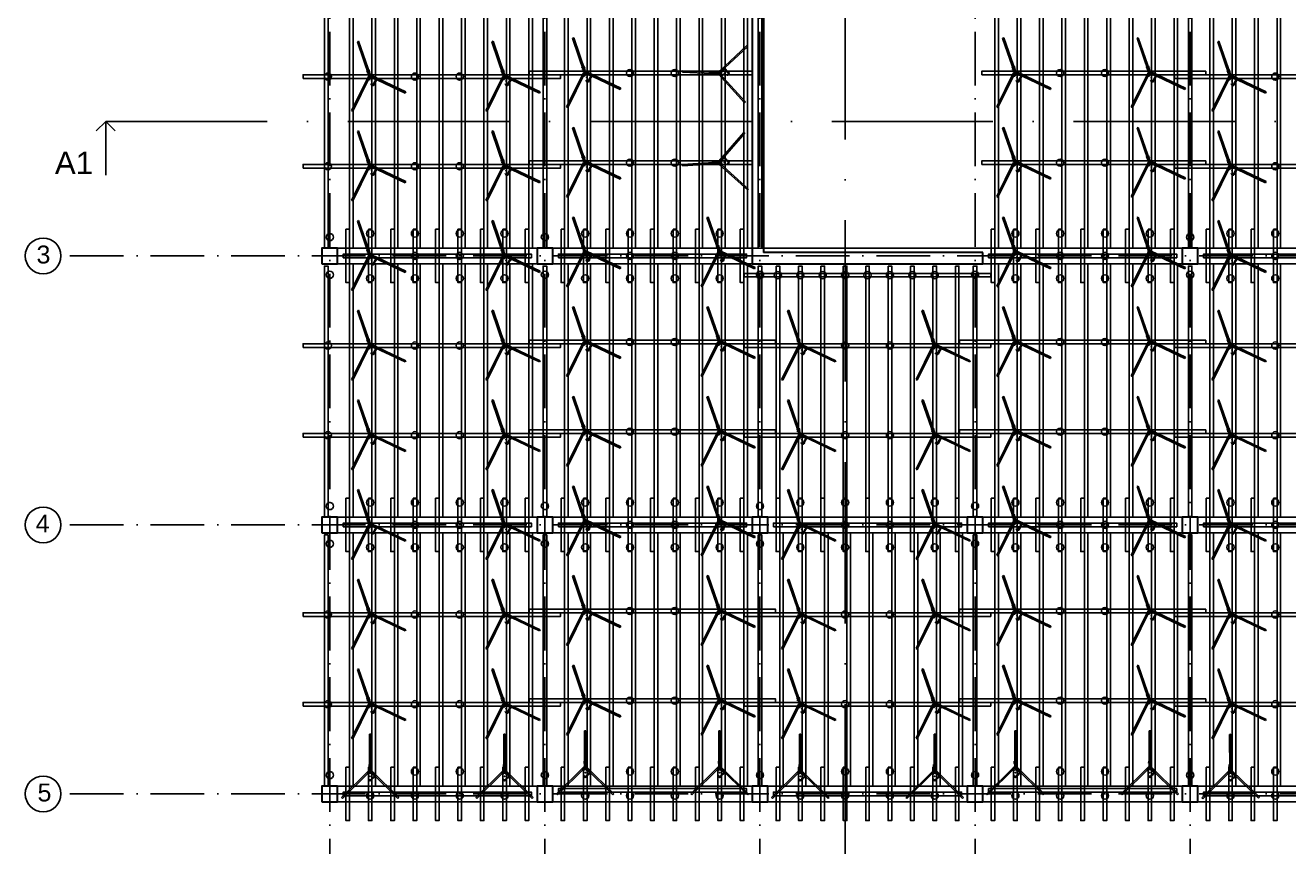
# Model space of a CAD drawing. Header units: millimetres. Extents: x 1924 to 471109, y -30014 to 109986.
# Drawn here: x 413148 to 441345, y 40730 to 59052 of the extents above; entities that cross this region are included whole.
import ezdxf
from ezdxf.enums import TextEntityAlignment as Align

# ---------------------------------------------------------------- set-up
doc = ezdxf.new("R2010")
doc.units = ezdxf.units.MM
doc.header["$LTSCALE"] = 100
doc.linetypes.add('104', pattern=[4, 2, -2])
doc.linetypes.add('ACAD_ISO10W100', pattern=[18, 12, -3, 0, -3])
doc.layers.add('D NOSNIKY', color=7, linetype='Continuous', true_color=0x994d4d)
doc.layers.add('nosne steny', color=140, linetype='Continuous', lineweight=30, plot=False)
for name, color, linetype, plot in [('osy objektu', 130, 'ACAD_ISO10W100', False), ('osy objektu text', 130, 'Continuous', False), ('pasy', 50, 'Continuous', False), ('PERI_HELPLINE', 140, 'Continuous', False), ('PERI_HIDDEN', 30, '104', False), ('STOJKY', 7, 'Continuous', False)]:
    doc.layers.add(name, color=color, linetype=linetype, plot=plot)
for name, color, linetype in [('PERI_Blocktext', 22, 'Continuous'), ('PERI_MULTIFLEX_Prop', 8, 'Continuous'), ('rez osy', 255, 'ACAD_ISO10W100')]:
    doc.layers.add(name, color=color, linetype=linetype)
doc.layers.add('sloupy', color=90, linetype='Continuous', lineweight=30)
doc.styles.add('osy', font='arial.ttf', dxfattribs={"height": 400})
doc.styles.add('PERI-Blocktxt', font='arial.ttf')
doc.styles.add('PERI-txt-arial', font='arial.ttf')
doc.styles.add('rez', font='arial.ttf', dxfattribs={"height": 500})

# ---------------------------------------------------------------- blocks, each defined once
blk = doc.blocks.new('028000p')
at = {"color": 0, "linetype": 'ByBlock'}
for p, q in [((-119, 37), (474, 640)), ((-98, 16), (496, 619)), ((496, 619), (474, 640)), ((-123, 15), (-934, 15)), ((-934, 15), (-934, -15)), ((-259, 15), (-278, 15)), ((-278, 15), (-278, 15)), ((-234, 24), (-259, 24)), ((-259, 24), (-259, 15)), ((-234, 17), (-259, 17)), ((-228, 25), (-234, 25)), ((-234, 24), (-234, 25)), ((-234, 15), (-234, 17)), ((-202, 32), (-228, 17)), ((-228, 15), (-228, 25)), ((-225, 15), (-200, 30)), ((-200, 30), (-202, 32)), ((-200, 30), (-200, 15)), ((-123, 35), (-108, 50)), ((-123, -35), (-123, 35)), ((-109, 35), (-105, 43)), ((-105, 27), (-109, 35)), ((-108, 50), (-51, 50)), ((-105, 43), (-96, 43)), ((-96, 27), (-105, 27)), ((-96, 43), (-91, 35)), ((-91, 35), (-96, 27)), ((-43, 35), (-78, 0)), ((-78, 0), (-43, -35)), ((-51, 50), (-43, 42)), ((-43, 42), (-43, 35)), ((58, 31), (70, 43)), ((61, 28), (58, 31)), ((73, 40), (70, 43)), ((-123, -15), (-934, -15)), ((-259, -15), (-278, -15)), ((-278, -15), (-278, -15)), ((-259, -24), (-259, -15)), ((-234, -17), (-259, -17)), ((-234, -24), (-259, -24)), ((-234, -17), (-234, -15)), ((-234, -25), (-234, -24)), ((-228, -25), (-234, -25)), ((-228, -25), (-228, -15)), ((-202, -32), (-228, -17)), ((-225, -15), (-200, -30)), ((-200, -30), (-202, -32)), ((-200, -15), (-200, -30)), ((-108, -50), (-123, -35)), ((-119, -37), (474, -640)), ((-109, -35), (-105, -27)), ((-105, -43), (-109, -35)), ((-51, -50), (-108, -50)), ((-105, -27), (-96, -27)), ((-96, -43), (-105, -43)), ((-98, -16), (496, -619)), ((-96, -27), (-91, -35)), ((-91, -35), (-96, -43)), ((-74, -50), (-39, -81)), ((-43, -42), (-51, -50)), ((-50, -49), (-27, -68)), ((-43, -35), (-43, -42)), ((28, -63), (62, -28)), ((40, -75), (74, -40)), ((474, -640), (496, -619))]:
    blk.add_line(p, q, dxfattribs=at)
for centre, radius, start, end in [((87, 54), 37, 225, 251.2036), ((87, 54), 20, 225, 251.2036), ((69, 0), 20, 290.359, 71.2036), ((69, 0), 37, 290.359, 71.2036), ((-52, -96), 20, 25.0547, 49), ((0, -72), 37, 205.0547, 342.7648), ((-52, -96), 37, 25.0547, 49), ((0, -72), 20, 205.0547, 342.7648), ((54, -89), 37, 136, 162.7648), ((54, -89), 20, 136, 162.7648), ((89, -53), 37, 110.359, 136), ((89, -53), 20, 110.359, 136)]:
    blk.add_arc(centre, radius, start, end, dxfattribs=at)
at = {"layer": 'PERI_HELPLINE'}
blk.add_point((0, 0), dxfattribs=at)
at = {"layer": 'PERI_HIDDEN'}
for p, q in [((-331, 8), (-130, 8)), ((-331, 8), (-331, -9)), ((-278, 15), (-278, -15)), ((-228, 8), (-278, 8)), ((-259, 15), (-259, -15)), ((-234, 24), (-234, 17)), ((-234, -15), (-234, 15)), ((-228, -15), (-228, 15)), ((-225, -15), (-225, 15)), ((-200, 15), (-200, -15)), ((-88, 15), (-123, 15)), ((-88, 15), (-88, -15)), ((-331, -9), (-130, -9)), ((-228, -8), (-278, -8)), ((-234, -17), (-234, -24)), ((-88, -15), (-123, -15)), ((-117, -13), (-74, -50)), ((-105, -1), (-50, -49))]:
    blk.add_line(p, q, dxfattribs=at)
at = {"layer": 'PERI_HIDDEN', "color": 0, "linetype": 'ByBlock'}
for p, q in [((-98, 16), (-119, 37)), ((-119, -37), (-98, -16))]:
    blk.add_line(p, q, dxfattribs=at)
at = {"layer": 'PERI_HIDDEN'}
for centre in [(-100, 35), (-100, -35)]:
    blk.add_circle(centre, 5, dxfattribs=at)
for radius in [37, 20]:
    blk.add_arc((-130, -28), radius, 49, 90, dxfattribs=at)
at = {"linetype": 'Continuous', "style": 'PERI-txt-arial'}
for tag, flags in [('Faktor', 9), ('ART', 3)]:
    blk.add_attdef(tag, (0, 0), '', height=1, dxfattribs=dict(at, flags=flags))
at = {"layer": 'PERI_Blocktext', "linetype": 'Continuous', "style": 'PERI-Blocktxt', "flags": 8}
blk.add_attdef('Blocktext', text='', height=80, dxfattribs=at).set_placement((-130, -120), align=Align.MIDDLE_RIGHT)

msp = doc.modelspace()

# ---------------------------------------------------------------- linework, layer by layer
at = {"layer": 'D NOSNIKY'}
for points in [[(419904.915, 54082.745), (419824.915, 54082.745), (419824.915, 59682.745), (419904.915, 59682.745)], [(420384.915, 59732.745), (420464.915, 59732.745), (420464.915, 54082.745), (420384.915, 54082.745)], [(420884.915, 59732.745), (420964.915, 59732.745), (420964.915, 54082.745), (420884.915, 54082.745)], [(421384.915, 59732.745), (421464.915, 59732.745), (421464.915, 54082.745), (421384.915, 54082.745)], [(421884.915, 59732.745), (421964.915, 59732.745), (421964.915, 54082.745), (421884.915, 54082.745)], [(422384.915, 59732.745), (422464.915, 59732.745), (422464.915, 54082.745), (422384.915, 54082.745)], [(422884.915, 59732.745), (422964.915, 59732.745), (422964.915, 54082.745), (422884.915, 54082.745)], [(423384.915, 59732.745), (423464.915, 59732.745), (423464.915, 54082.745), (423384.915, 54082.745)], [(423884.915, 59732.745), (423964.915, 59732.745), (423964.915, 54082.745), (423884.915, 54082.745)], [(424384.915, 59732.745), (424464.915, 59732.745), (424464.915, 54082.745), (424384.915, 54082.745)], [(424704.915, 54082.745), (424784.915, 54082.745), (424784.915, 59682.745), (424704.915, 59682.745)], [(425184.915, 59732.745), (425264.915, 59732.745), (425264.915, 54082.745), (425184.915, 54082.745)], [(425684.915, 59732.745), (425764.915, 59732.745), (425764.915, 54082.745), (425684.915, 54082.745)], [(426184.915, 59732.745), (426264.915, 59732.745), (426264.915, 54082.745), (426184.915, 54082.745)], [(426684.915, 59732.745), (426764.915, 59732.745), (426764.915, 54082.745), (426684.915, 54082.745)], [(427184.915, 59732.745), (427264.915, 59732.745), (427264.915, 54082.745), (427184.915, 54082.745)], [(427684.915, 59732.745), (427764.915, 59732.745), (427764.915, 54082.745), (427684.915, 54082.745)], [(428184.915, 59732.745), (428264.915, 59732.745), (428264.915, 54082.745), (428184.915, 54082.745)], [(428684.915, 59732.745), (428764.915, 59732.745), (428764.915, 54082.745), (428684.915, 54082.745)], [(429184.915, 59732.745), (429264.915, 59732.745), (429264.915, 54082.745), (429184.915, 54082.745)], [(429504.915, 54082.745), (429584.915, 54082.745), (429584.915, 59682.745), (429504.915, 59682.745)], [(434784.915, 59732.745), (434864.915, 59732.745), (434864.915, 54082.745), (434784.915, 54082.745)], [(435284.915, 59732.745), (435364.915, 59732.745), (435364.915, 54082.745), (435284.915, 54082.745)], [(435784.915, 59732.745), (435864.915, 59732.745), (435864.915, 54082.745), (435784.915, 54082.745)], [(436284.915, 59732.745), (436364.915, 59732.745), (436364.915, 54082.745), (436284.915, 54082.745)], [(436784.915, 59732.745), (436864.915, 59732.745), (436864.915, 54082.745), (436784.915, 54082.745)], [(437284.915, 59732.745), (437364.915, 59732.745), (437364.915, 54082.745), (437284.915, 54082.745)], [(437784.915, 59732.745), (437864.915, 59732.745), (437864.915, 54082.745), (437784.915, 54082.745)], [(438284.915, 59732.745), (438364.915, 59732.745), (438364.915, 54082.745), (438284.915, 54082.745)], [(438784.915, 59732.745), (438864.915, 59732.745), (438864.915, 54082.745), (438784.915, 54082.745)], [(439104.915, 54082.745), (439184.915, 54082.745), (439184.915, 59682.745), (439104.915, 59682.745)], [(439584.915, 59732.745), (439664.915, 59732.745), (439664.915, 54082.745), (439584.915, 54082.745)], [(440084.915, 59732.745), (440164.915, 59732.745), (440164.915, 54082.745), (440084.915, 54082.745)], [(440584.915, 59732.745), (440664.915, 59732.745), (440664.915, 54082.745), (440584.915, 54082.745)], [(441084.915, 59732.745), (441164.915, 59732.745), (441164.915, 54082.745), (441084.915, 54082.745)], [(419349.915, 57867.745), (425094.915, 57867.745), (425094.915, 57947.745), (419349.915, 57947.745)], [(424394.915, 57947.745), (429369.915, 57947.745), (429369.915, 58027.745), (424394.915, 58027.745)], [(434494.915, 57947.745), (439494.915, 57947.745), (439494.915, 58027.745), (434494.915, 58027.745)], [(438794.915, 57867.745), (444294.915, 57867.745), (444294.915, 57947.745), (438794.915, 57947.745)], [(419349.915, 55867.745), (425094.915, 55867.745), (425094.915, 55947.745), (419349.915, 55947.745)], [(424394.915, 55947.745), (429369.915, 55947.745), (429369.915, 56027.745), (424394.915, 56027.745)], [(434494.915, 55947.745), (439494.915, 55947.745), (439494.915, 56027.745), (434494.915, 56027.745)], [(438794.915, 55867.745), (444294.915, 55867.745), (444294.915, 55947.745), (438794.915, 55947.745)], [(420304.915, 54502.745), (420384.915, 54502.745), (420384.915, 53312.745), (420304.915, 53312.745)], [(420804.915, 54502.745), (420884.915, 54502.745), (420884.915, 53312.745), (420804.915, 53312.745)], [(421304.915, 54502.745), (421384.915, 54502.745), (421384.915, 53312.745), (421304.915, 53312.745)], [(421804.915, 54502.745), (421884.915, 54502.745), (421884.915, 53312.745), (421804.915, 53312.745)], [(422304.915, 54502.745), (422384.915, 54502.745), (422384.915, 53312.745), (422304.915, 53312.745)], [(422804.915, 54502.745), (422884.915, 54502.745), (422884.915, 53312.745), (422804.915, 53312.745)], [(423304.915, 54502.745), (423384.915, 54502.745), (423384.915, 53312.745), (423304.915, 53312.745)], [(423804.915, 54502.745), (423884.915, 54502.745), (423884.915, 53312.745), (423804.915, 53312.745)], [(424304.915, 54502.745), (424384.915, 54502.745), (424384.915, 53312.745), (424304.915, 53312.745)], [(425104.915, 54502.745), (425184.915, 54502.745), (425184.915, 53312.745), (425104.915, 53312.745)], [(425604.915, 54502.745), (425684.915, 54502.745), (425684.915, 53312.745), (425604.915, 53312.745)], [(426104.915, 54502.745), (426184.915, 54502.745), (426184.915, 53312.745), (426104.915, 53312.745)], [(426604.915, 54502.745), (426684.915, 54502.745), (426684.915, 53312.745), (426604.915, 53312.745)], [(427104.915, 54502.745), (427184.915, 54502.745), (427184.915, 53312.745), (427104.915, 53312.745)], [(427604.915, 54502.745), (427684.915, 54502.745), (427684.915, 53312.745), (427604.915, 53312.745)], [(428104.915, 54502.745), (428184.915, 54502.745), (428184.915, 53312.745), (428104.915, 53312.745)], [(428604.915, 54502.745), (428684.915, 54502.745), (428684.915, 53312.745), (428604.915, 53312.745)], [(429104.915, 54502.745), (429184.915, 54502.745), (429184.915, 53312.745), (429104.915, 53312.745)], [(434704.915, 54502.745), (434784.915, 54502.745), (434784.915, 53312.745), (434704.915, 53312.745)], [(435204.915, 54502.745), (435284.915, 54502.745), (435284.915, 53312.745), (435204.915, 53312.745)], [(435704.915, 54502.745), (435784.915, 54502.745), (435784.915, 53312.745), (435704.915, 53312.745)], [(436204.915, 54502.745), (436284.915, 54502.745), (436284.915, 53312.745), (436204.915, 53312.745)], [(436704.915, 54502.745), (436784.915, 54502.745), (436784.915, 53312.745), (436704.915, 53312.745)], [(437204.915, 54502.745), (437284.915, 54502.745), (437284.915, 53312.745), (437204.915, 53312.745)], [(437704.915, 54502.745), (437784.915, 54502.745), (437784.915, 53312.745), (437704.915, 53312.745)], [(438204.915, 54502.745), (438284.915, 54502.745), (438284.915, 53312.745), (438204.915, 53312.745)], [(438704.915, 54502.745), (438784.915, 54502.745), (438784.915, 53312.745), (438704.915, 53312.745)], [(439504.915, 54502.745), (439584.915, 54502.745), (439584.915, 53312.745), (439504.915, 53312.745)], [(440004.915, 54502.745), (440084.915, 54502.745), (440084.915, 53312.745), (440004.915, 53312.745)], [(440504.915, 54502.745), (440584.915, 54502.745), (440584.915, 53312.745), (440504.915, 53312.745)], [(441004.915, 54502.745), (441084.915, 54502.745), (441084.915, 53312.745), (441004.915, 53312.745)], [(420244.915, 53867.745), (424444.915, 53867.745), (424444.915, 53947.745), (420244.915, 53947.745)], [(425044.915, 53867.745), (429244.915, 53867.745), (429244.915, 53947.745), (425044.915, 53947.745)], [(434644.915, 53867.745), (438844.915, 53867.745), (438844.915, 53947.745), (434644.915, 53947.745)], [(439444.915, 53867.745), (443644.915, 53867.745), (443644.915, 53947.745), (439444.915, 53947.745)], [(419904.915, 48082.745), (419824.915, 48082.745), (419824.915, 53682.745), (419904.915, 53682.745)], [(420384.915, 53732.745), (420464.915, 53732.745), (420464.915, 48082.745), (420384.915, 48082.745)], [(420884.915, 53732.745), (420964.915, 53732.745), (420964.915, 48082.745), (420884.915, 48082.745)], [(421384.915, 53732.745), (421464.915, 53732.745), (421464.915, 48082.745), (421384.915, 48082.745)], [(421884.915, 53732.745), (421964.915, 53732.745), (421964.915, 48082.745), (421884.915, 48082.745)], [(422384.915, 53732.745), (422464.915, 53732.745), (422464.915, 48082.745), (422384.915, 48082.745)], [(422884.915, 53732.745), (422964.915, 53732.745), (422964.915, 48082.745), (422884.915, 48082.745)], [(423384.915, 53732.745), (423464.915, 53732.745), (423464.915, 48082.745), (423384.915, 48082.745)], [(423884.915, 53732.745), (423964.915, 53732.745), (423964.915, 48082.745), (423884.915, 48082.745)], [(424384.915, 53732.745), (424464.915, 53732.745), (424464.915, 48082.745), (424384.915, 48082.745)], [(424704.915, 48082.745), (424784.915, 48082.745), (424784.915, 53682.745), (424704.915, 53682.745)], [(425184.915, 53732.745), (425264.915, 53732.745), (425264.915, 48082.745), (425184.915, 48082.745)], [(425684.915, 53732.745), (425764.915, 53732.745), (425764.915, 48082.745), (425684.915, 48082.745)], [(426184.915, 53732.745), (426264.915, 53732.745), (426264.915, 48082.745), (426184.915, 48082.745)], [(426684.915, 53732.745), (426764.915, 53732.745), (426764.915, 48082.745), (426684.915, 48082.745)], [(427184.915, 53732.745), (427264.915, 53732.745), (427264.915, 48082.745), (427184.915, 48082.745)], [(427684.915, 53732.745), (427764.915, 53732.745), (427764.915, 48082.745), (427684.915, 48082.745)], [(428184.915, 53732.745), (428264.915, 53732.745), (428264.915, 48082.745), (428184.915, 48082.745)], [(428684.915, 53732.745), (428764.915, 53732.745), (428764.915, 48082.745), (428684.915, 48082.745)], [(429184.915, 53732.745), (429264.915, 53732.745), (429264.915, 48082.745), (429184.915, 48082.745)], [(429504.915, 48082.745), (429584.915, 48082.745), (429584.915, 53682.745), (429504.915, 53682.745)], [(429504.915, 48082.745), (429584.915, 48082.745), (429584.915, 53682.745), (429504.915, 53682.745)], [(429904.915, 53682.745), (429984.915, 53682.745), (429984.915, 48082.745), (429904.915, 48082.745)], [(430404.915, 53682.745), (430484.915, 53682.745), (430484.915, 48082.745), (430404.915, 48082.745)], [(430904.915, 53682.745), (430984.915, 53682.745), (430984.915, 48082.745), (430904.915, 48082.745)], [(431404.915, 53682.745), (431484.915, 53682.745), (431484.915, 48082.745), (431404.915, 48082.745)], [(431904.915, 53682.745), (431984.915, 53682.745), (431984.915, 48082.745), (431904.915, 48082.745)], [(432404.915, 53682.745), (432484.915, 53682.745), (432484.915, 48082.745), (432404.915, 48082.745)], [(432904.915, 53682.745), (432984.915, 53682.745), (432984.915, 48082.745), (432904.915, 48082.745)], [(433404.915, 53682.745), (433484.915, 53682.745), (433484.915, 48082.745), (433404.915, 48082.745)], [(433904.915, 53682.745), (433984.915, 53682.745), (433984.915, 48082.745), (433904.915, 48082.745)], [(434304.915, 48082.745), (434384.915, 48082.745), (434384.915, 53682.745), (434304.915, 53682.745)], [(434784.915, 53732.745), (434864.915, 53732.745), (434864.915, 48082.745), (434784.915, 48082.745)], [(435284.915, 53732.745), (435364.915, 53732.745), (435364.915, 48082.745), (435284.915, 48082.745)], [(435784.915, 53732.745), (435864.915, 53732.745), (435864.915, 48082.745), (435784.915, 48082.745)], [(436284.915, 53732.745), (436364.915, 53732.745), (436364.915, 48082.745), (436284.915, 48082.745)], [(436784.915, 53732.745), (436864.915, 53732.745), (436864.915, 48082.745), (436784.915, 48082.745)], [(437284.915, 53732.745), (437364.915, 53732.745), (437364.915, 48082.745), (437284.915, 48082.745)], [(437784.915, 53732.745), (437864.915, 53732.745), (437864.915, 48082.745), (437784.915, 48082.745)], [(438284.915, 53732.745), (438364.915, 53732.745), (438364.915, 48082.745), (438284.915, 48082.745)], [(438784.915, 53732.745), (438864.915, 53732.745), (438864.915, 48082.745), (438784.915, 48082.745)], [(439104.915, 48082.745), (439184.915, 48082.745), (439184.915, 53682.745), (439104.915, 53682.745)], [(439584.915, 53732.745), (439664.915, 53732.745), (439664.915, 48082.745), (439584.915, 48082.745)], [(440084.915, 53732.745), (440164.915, 53732.745), (440164.915, 48082.745), (440084.915, 48082.745)], [(440584.915, 53732.745), (440664.915, 53732.745), (440664.915, 48082.745), (440584.915, 48082.745)], [(441084.915, 53732.745), (441164.915, 53732.745), (441164.915, 48082.745), (441084.915, 48082.745)], [(429194.915, 53437.745), (434694.915, 53437.745), (434694.915, 53517.745), (429194.915, 53517.745)], [(419349.915, 51867.745), (425094.915, 51867.745), (425094.915, 51947.745), (419349.915, 51947.745)], [(424394.915, 51947.745), (429894.915, 51947.745), (429894.915, 52027.745), (424394.915, 52027.745)], [(429194.915, 51867.745), (434694.915, 51867.745), (434694.915, 51947.745), (429194.915, 51947.745)], [(433994.915, 51947.745), (439494.915, 51947.745), (439494.915, 52027.745), (433994.915, 52027.745)], [(438794.915, 51867.745), (444294.915, 51867.745), (444294.915, 51947.745), (438794.915, 51947.745)], [(419349.915, 49867.745), (425094.915, 49867.745), (425094.915, 49947.745), (419349.915, 49947.745)], [(424394.915, 49947.745), (429894.915, 49947.745), (429894.915, 50027.745), (424394.915, 50027.745)], [(429194.915, 49867.745), (434694.915, 49867.745), (434694.915, 49947.745), (429194.915, 49947.745)], [(433994.915, 49947.745), (439494.915, 49947.745), (439494.915, 50027.745), (433994.915, 50027.745)], [(438794.915, 49867.745), (444294.915, 49867.745), (444294.915, 49947.745), (438794.915, 49947.745)], [(420304.915, 48502.745), (420384.915, 48502.745), (420384.915, 47312.745), (420304.915, 47312.745)], [(420804.915, 48502.745), (420884.915, 48502.745), (420884.915, 47312.745), (420804.915, 47312.745)], [(421304.915, 48502.745), (421384.915, 48502.745), (421384.915, 47312.745), (421304.915, 47312.745)], [(421804.915, 48502.745), (421884.915, 48502.745), (421884.915, 47312.745), (421804.915, 47312.745)], [(422304.915, 48502.745), (422384.915, 48502.745), (422384.915, 47312.745), (422304.915, 47312.745)], [(422804.915, 48502.745), (422884.915, 48502.745), (422884.915, 47312.745), (422804.915, 47312.745)], [(423304.915, 48502.745), (423384.915, 48502.745), (423384.915, 47312.745), (423304.915, 47312.745)], [(423804.915, 48502.745), (423884.915, 48502.745), (423884.915, 47312.745), (423804.915, 47312.745)], [(424304.915, 48502.745), (424384.915, 48502.745), (424384.915, 47312.745), (424304.915, 47312.745)], [(425104.915, 48502.745), (425184.915, 48502.745), (425184.915, 47312.745), (425104.915, 47312.745)], [(425604.915, 48502.745), (425684.915, 48502.745), (425684.915, 47312.745), (425604.915, 47312.745)], [(426104.915, 48502.745), (426184.915, 48502.745), (426184.915, 47312.745), (426104.915, 47312.745)], [(426604.915, 48502.745), (426684.915, 48502.745), (426684.915, 47312.745), (426604.915, 47312.745)], [(427104.915, 48502.745), (427184.915, 48502.745), (427184.915, 47312.745), (427104.915, 47312.745)], [(427604.915, 48502.745), (427684.915, 48502.745), (427684.915, 47312.745), (427604.915, 47312.745)], [(428104.915, 48502.745), (428184.915, 48502.745), (428184.915, 47312.745), (428104.915, 47312.745)], [(428604.915, 48502.745), (428684.915, 48502.745), (428684.915, 47312.745), (428604.915, 47312.745)], [(429104.915, 48502.745), (429184.915, 48502.745), (429184.915, 47312.745), (429104.915, 47312.745)], [(429904.915, 48502.745), (429984.915, 48502.745), (429984.915, 47312.745), (429904.915, 47312.745)], [(430404.915, 48502.745), (430484.915, 48502.745), (430484.915, 47312.745), (430404.915, 47312.745)], [(430904.915, 48502.745), (430984.915, 48502.745), (430984.915, 47312.745), (430904.915, 47312.745)], [(431404.915, 48502.745), (431484.915, 48502.745), (431484.915, 47312.745), (431404.915, 47312.745)], [(431904.915, 48502.745), (431984.915, 48502.745), (431984.915, 47312.745), (431904.915, 47312.745)], [(432404.915, 48502.745), (432484.915, 48502.745), (432484.915, 47312.745), (432404.915, 47312.745)], [(432904.915, 48502.745), (432984.915, 48502.745), (432984.915, 47312.745), (432904.915, 47312.745)], [(433404.915, 48502.745), (433484.915, 48502.745), (433484.915, 47312.745), (433404.915, 47312.745)], [(433904.915, 48502.745), (433984.915, 48502.745), (433984.915, 47312.745), (433904.915, 47312.745)], [(434704.915, 48502.745), (434784.915, 48502.745), (434784.915, 47312.745), (434704.915, 47312.745)], [(435204.915, 48502.745), (435284.915, 48502.745), (435284.915, 47312.745), (435204.915, 47312.745)], [(435704.915, 48502.745), (435784.915, 48502.745), (435784.915, 47312.745), (435704.915, 47312.745)], [(436204.915, 48502.745), (436284.915, 48502.745), (436284.915, 47312.745), (436204.915, 47312.745)], [(436704.915, 48502.745), (436784.915, 48502.745), (436784.915, 47312.745), (436704.915, 47312.745)], [(437204.915, 48502.745), (437284.915, 48502.745), (437284.915, 47312.745), (437204.915, 47312.745)], [(437704.915, 48502.745), (437784.915, 48502.745), (437784.915, 47312.745), (437704.915, 47312.745)], [(438204.915, 48502.745), (438284.915, 48502.745), (438284.915, 47312.745), (438204.915, 47312.745)], [(438704.915, 48502.745), (438784.915, 48502.745), (438784.915, 47312.745), (438704.915, 47312.745)], [(439504.915, 48502.745), (439584.915, 48502.745), (439584.915, 47312.745), (439504.915, 47312.745)], [(440004.915, 48502.745), (440084.915, 48502.745), (440084.915, 47312.745), (440004.915, 47312.745)], [(440504.915, 48502.745), (440584.915, 48502.745), (440584.915, 47312.745), (440504.915, 47312.745)], [(441004.915, 48502.745), (441084.915, 48502.745), (441084.915, 47312.745), (441004.915, 47312.745)], [(420244.915, 47867.745), (424444.915, 47867.745), (424444.915, 47947.745), (420244.915, 47947.745)], [(425044.915, 47867.745), (429244.915, 47867.745), (429244.915, 47947.745), (425044.915, 47947.745)], [(429844.915, 47867.745), (434044.915, 47867.745), (434044.915, 47947.745), (429844.915, 47947.745)], [(434644.915, 47867.745), (438844.915, 47867.745), (438844.915, 47947.745), (434644.915, 47947.745)], [(439444.915, 47867.745), (443644.915, 47867.745), (443644.915, 47947.745), (439444.915, 47947.745)], [(419904.915, 42082.745), (419824.915, 42082.745), (419824.915, 47682.745), (419904.915, 47682.745)], [(420384.915, 47732.745), (420464.915, 47732.745), (420464.915, 42082.745), (420384.915, 42082.745)], [(420884.915, 47732.745), (420964.915, 47732.745), (420964.915, 42082.745), (420884.915, 42082.745)], [(421384.915, 47732.745), (421464.915, 47732.745), (421464.915, 42082.745), (421384.915, 42082.745)], [(421884.915, 47732.745), (421964.915, 47732.745), (421964.915, 42082.745), (421884.915, 42082.745)], [(422384.915, 47732.745), (422464.915, 47732.745), (422464.915, 42082.745), (422384.915, 42082.745)], [(422884.915, 47732.745), (422964.915, 47732.745), (422964.915, 42082.745), (422884.915, 42082.745)], [(423384.915, 47732.745), (423464.915, 47732.745), (423464.915, 42082.745), (423384.915, 42082.745)], [(423884.915, 47732.745), (423964.915, 47732.745), (423964.915, 42082.745), (423884.915, 42082.745)], [(424384.915, 47732.745), (424464.915, 47732.745), (424464.915, 42082.745), (424384.915, 42082.745)], [(424704.915, 42082.745), (424784.915, 42082.745), (424784.915, 47682.745), (424704.915, 47682.745)], [(425184.915, 47732.745), (425264.915, 47732.745), (425264.915, 42082.745), (425184.915, 42082.745)], [(425684.915, 47732.745), (425764.915, 47732.745), (425764.915, 42082.745), (425684.915, 42082.745)], [(426184.915, 47732.745), (426264.915, 47732.745), (426264.915, 42082.745), (426184.915, 42082.745)], [(426684.915, 47732.745), (426764.915, 47732.745), (426764.915, 42082.745), (426684.915, 42082.745)], [(427184.915, 47732.745), (427264.915, 47732.745), (427264.915, 42082.745), (427184.915, 42082.745)], [(427684.915, 47732.745), (427764.915, 47732.745), (427764.915, 42082.745), (427684.915, 42082.745)], [(428184.915, 47732.745), (428264.915, 47732.745), (428264.915, 42082.745), (428184.915, 42082.745)], [(428684.915, 47732.745), (428764.915, 47732.745), (428764.915, 42082.745), (428684.915, 42082.745)], [(429184.915, 47732.745), (429264.915, 47732.745), (429264.915, 42082.745), (429184.915, 42082.745)], [(429504.915, 42082.745), (429584.915, 42082.745), (429584.915, 47682.745), (429504.915, 47682.745)], [(429984.915, 47732.745), (430064.915, 47732.745), (430064.915, 42082.745), (429984.915, 42082.745)], [(430484.915, 47732.745), (430564.915, 47732.745), (430564.915, 42082.745), (430484.915, 42082.745)], [(430984.915, 47732.745), (431064.915, 47732.745), (431064.915, 42082.745), (430984.915, 42082.745)], [(431484.915, 47732.745), (431564.915, 47732.745), (431564.915, 42082.745), (431484.915, 42082.745)], [(431984.915, 47732.745), (432064.915, 47732.745), (432064.915, 42082.745), (431984.915, 42082.745)], [(432484.915, 47732.745), (432564.915, 47732.745), (432564.915, 42082.745), (432484.915, 42082.745)], [(432984.915, 47732.745), (433064.915, 47732.745), (433064.915, 42082.745), (432984.915, 42082.745)], [(433484.915, 47732.745), (433564.915, 47732.745), (433564.915, 42082.745), (433484.915, 42082.745)], [(433984.915, 47732.745), (434064.915, 47732.745), (434064.915, 42082.745), (433984.915, 42082.745)], [(434304.915, 42082.745), (434384.915, 42082.745), (434384.915, 47682.745), (434304.915, 47682.745)], [(434784.915, 47732.745), (434864.915, 47732.745), (434864.915, 42082.745), (434784.915, 42082.745)], [(435284.915, 47732.745), (435364.915, 47732.745), (435364.915, 42082.745), (435284.915, 42082.745)], [(435784.915, 47732.745), (435864.915, 47732.745), (435864.915, 42082.745), (435784.915, 42082.745)], [(436284.915, 47732.745), (436364.915, 47732.745), (436364.915, 42082.745), (436284.915, 42082.745)], [(436784.915, 47732.745), (436864.915, 47732.745), (436864.915, 42082.745), (436784.915, 42082.745)], [(437284.915, 47732.745), (437364.915, 47732.745), (437364.915, 42082.745), (437284.915, 42082.745)], [(437784.915, 47732.745), (437864.915, 47732.745), (437864.915, 42082.745), (437784.915, 42082.745)], [(438284.915, 47732.745), (438364.915, 47732.745), (438364.915, 42082.745), (438284.915, 42082.745)], [(438784.915, 47732.745), (438864.915, 47732.745), (438864.915, 42082.745), (438784.915, 42082.745)], [(439104.915, 42082.745), (439184.915, 42082.745), (439184.915, 47682.745), (439104.915, 47682.745)], [(439584.915, 47732.745), (439664.915, 47732.745), (439664.915, 42082.745), (439584.915, 42082.745)], [(440084.915, 47732.745), (440164.915, 47732.745), (440164.915, 42082.745), (440084.915, 42082.745)], [(440584.915, 47732.745), (440664.915, 47732.745), (440664.915, 42082.745), (440584.915, 42082.745)], [(441084.915, 47732.745), (441164.915, 47732.745), (441164.915, 42082.745), (441084.915, 42082.745)], [(424394.915, 45947.745), (429894.915, 45947.745), (429894.915, 46027.745), (424394.915, 46027.745)], [(433994.915, 45947.745), (439494.915, 45947.745), (439494.915, 46027.745), (433994.915, 46027.745)], [(419349.915, 45867.745), (425094.915, 45867.745), (425094.915, 45947.745), (419349.915, 45947.745)], [(429194.915, 45867.745), (434694.915, 45867.745), (434694.915, 45947.745), (429194.915, 45947.745)], [(438794.915, 45867.745), (444294.915, 45867.745), (444294.915, 45947.745), (438794.915, 45947.745)], [(424394.915, 43947.745), (429894.915, 43947.745), (429894.915, 44027.745), (424394.915, 44027.745)], [(433994.915, 43947.745), (439494.915, 43947.745), (439494.915, 44027.745), (433994.915, 44027.745)], [(419349.915, 43867.745), (425094.915, 43867.745), (425094.915, 43947.745), (419349.915, 43947.745)], [(429194.915, 43867.745), (434694.915, 43867.745), (434694.915, 43947.745), (429194.915, 43947.745)], [(438794.915, 43867.745), (444294.915, 43867.745), (444294.915, 43947.745), (438794.915, 43947.745)], [(420304.915, 42502.745), (420384.915, 42502.745), (420384.915, 41312.745), (420304.915, 41312.745)], [(420304.915, 42502.745), (420384.915, 42502.745), (420384.915, 41312.745), (420304.915, 41312.745)], [(420804.915, 42502.745), (420884.915, 42502.745), (420884.915, 41312.745), (420804.915, 41312.745)], [(420804.915, 42502.745), (420884.915, 42502.745), (420884.915, 41312.745), (420804.915, 41312.745)], [(421304.915, 42502.745), (421384.915, 42502.745), (421384.915, 41312.745), (421304.915, 41312.745)], [(421304.915, 42502.745), (421384.915, 42502.745), (421384.915, 41312.745), (421304.915, 41312.745)], [(421804.915, 42502.745), (421884.915, 42502.745), (421884.915, 41312.745), (421804.915, 41312.745)], [(421804.915, 42502.745), (421884.915, 42502.745), (421884.915, 41312.745), (421804.915, 41312.745)], [(422304.915, 42502.745), (422384.915, 42502.745), (422384.915, 41312.745), (422304.915, 41312.745)], [(422304.915, 42502.745), (422384.915, 42502.745), (422384.915, 41312.745), (422304.915, 41312.745)], [(422804.915, 42502.745), (422884.915, 42502.745), (422884.915, 41312.745), (422804.915, 41312.745)], [(422804.915, 42502.745), (422884.915, 42502.745), (422884.915, 41312.745), (422804.915, 41312.745)], [(423304.915, 42502.745), (423384.915, 42502.745), (423384.915, 41312.745), (423304.915, 41312.745)], [(423304.915, 42502.745), (423384.915, 42502.745), (423384.915, 41312.745), (423304.915, 41312.745)], [(423804.915, 42502.745), (423884.915, 42502.745), (423884.915, 41312.745), (423804.915, 41312.745)], [(423804.915, 42502.745), (423884.915, 42502.745), (423884.915, 41312.745), (423804.915, 41312.745)], [(424304.915, 42502.745), (424384.915, 42502.745), (424384.915, 41312.745), (424304.915, 41312.745)], [(424304.915, 42502.745), (424384.915, 42502.745), (424384.915, 41312.745), (424304.915, 41312.745)], [(425104.915, 42502.745), (425184.915, 42502.745), (425184.915, 41312.745), (425104.915, 41312.745)], [(425104.915, 42502.745), (425184.915, 42502.745), (425184.915, 41312.745), (425104.915, 41312.745)], [(425604.915, 42502.745), (425684.915, 42502.745), (425684.915, 41312.745), (425604.915, 41312.745)], [(425604.915, 42502.745), (425684.915, 42502.745), (425684.915, 41312.745), (425604.915, 41312.745)], [(426104.915, 42502.745), (426184.915, 42502.745), (426184.915, 41312.745), (426104.915, 41312.745)], [(426104.915, 42502.745), (426184.915, 42502.745), (426184.915, 41312.745), (426104.915, 41312.745)], [(426604.915, 42502.745), (426684.915, 42502.745), (426684.915, 41312.745), (426604.915, 41312.745)], [(426604.915, 42502.745), (426684.915, 42502.745), (426684.915, 41312.745), (426604.915, 41312.745)], [(427104.915, 42502.745), (427184.915, 42502.745), (427184.915, 41312.745), (427104.915, 41312.745)], [(427104.915, 42502.745), (427184.915, 42502.745), (427184.915, 41312.745), (427104.915, 41312.745)], [(427604.915, 42502.745), (427684.915, 42502.745), (427684.915, 41312.745), (427604.915, 41312.745)], [(427604.915, 42502.745), (427684.915, 42502.745), (427684.915, 41312.745), (427604.915, 41312.745)], [(428104.915, 42502.745), (428184.915, 42502.745), (428184.915, 41312.745), (428104.915, 41312.745)], [(428104.915, 42502.745), (428184.915, 42502.745), (428184.915, 41312.745), (428104.915, 41312.745)], [(428604.915, 42502.745), (428684.915, 42502.745), (428684.915, 41312.745), (428604.915, 41312.745)], [(428604.915, 42502.745), (428684.915, 42502.745), (428684.915, 41312.745), (428604.915, 41312.745)], [(429104.915, 42502.745), (429184.915, 42502.745), (429184.915, 41312.745), (429104.915, 41312.745)], [(429104.915, 42502.745), (429184.915, 42502.745), (429184.915, 41312.745), (429104.915, 41312.745)], [(429904.915, 42502.745), (429984.915, 42502.745), (429984.915, 41312.745), (429904.915, 41312.745)], [(430404.915, 42502.745), (430484.915, 42502.745), (430484.915, 41312.745), (430404.915, 41312.745)], [(430904.915, 42502.745), (430984.915, 42502.745), (430984.915, 41312.745), (430904.915, 41312.745)], [(431404.915, 42502.745), (431484.915, 42502.745), (431484.915, 41312.745), (431404.915, 41312.745)], [(431904.915, 42502.745), (431984.915, 42502.745), (431984.915, 41312.745), (431904.915, 41312.745)], [(432404.915, 42502.745), (432484.915, 42502.745), (432484.915, 41312.745), (432404.915, 41312.745)], [(432904.915, 42502.745), (432984.915, 42502.745), (432984.915, 41312.745), (432904.915, 41312.745)], [(433404.915, 42502.745), (433484.915, 42502.745), (433484.915, 41312.745), (433404.915, 41312.745)], [(433904.915, 42502.745), (433984.915, 42502.745), (433984.915, 41312.745), (433904.915, 41312.745)], [(434704.915, 42502.745), (434784.915, 42502.745), (434784.915, 41312.745), (434704.915, 41312.745)], [(434704.915, 42502.745), (434784.915, 42502.745), (434784.915, 41312.745), (434704.915, 41312.745)], [(435204.915, 42502.745), (435284.915, 42502.745), (435284.915, 41312.745), (435204.915, 41312.745)], [(435204.915, 42502.745), (435284.915, 42502.745), (435284.915, 41312.745), (435204.915, 41312.745)], [(435704.915, 42502.745), (435784.915, 42502.745), (435784.915, 41312.745), (435704.915, 41312.745)], [(435704.915, 42502.745), (435784.915, 42502.745), (435784.915, 41312.745), (435704.915, 41312.745)], [(436204.915, 42502.745), (436284.915, 42502.745), (436284.915, 41312.745), (436204.915, 41312.745)], [(436204.915, 42502.745), (436284.915, 42502.745), (436284.915, 41312.745), (436204.915, 41312.745)], [(436704.915, 42502.745), (436784.915, 42502.745), (436784.915, 41312.745), (436704.915, 41312.745)], [(436704.915, 42502.745), (436784.915, 42502.745), (436784.915, 41312.745), (436704.915, 41312.745)], [(437204.915, 42502.745), (437284.915, 42502.745), (437284.915, 41312.745), (437204.915, 41312.745)], [(437204.915, 42502.745), (437284.915, 42502.745), (437284.915, 41312.745), (437204.915, 41312.745)], [(437704.915, 42502.745), (437784.915, 42502.745), (437784.915, 41312.745), (437704.915, 41312.745)], [(437704.915, 42502.745), (437784.915, 42502.745), (437784.915, 41312.745), (437704.915, 41312.745)], [(438204.915, 42502.745), (438284.915, 42502.745), (438284.915, 41312.745), (438204.915, 41312.745)], [(438204.915, 42502.745), (438284.915, 42502.745), (438284.915, 41312.745), (438204.915, 41312.745)], [(438704.915, 42502.745), (438784.915, 42502.745), (438784.915, 41312.745), (438704.915, 41312.745)], [(438704.915, 42502.745), (438784.915, 42502.745), (438784.915, 41312.745), (438704.915, 41312.745)], [(439504.915, 42502.745), (439584.915, 42502.745), (439584.915, 41312.745), (439504.915, 41312.745)], [(439504.915, 42502.745), (439584.915, 42502.745), (439584.915, 41312.745), (439504.915, 41312.745)], [(440004.915, 42502.745), (440084.915, 42502.745), (440084.915, 41312.745), (440004.915, 41312.745)], [(440004.915, 42502.745), (440084.915, 42502.745), (440084.915, 41312.745), (440004.915, 41312.745)], [(440504.915, 42502.745), (440584.915, 42502.745), (440584.915, 41312.745), (440504.915, 41312.745)], [(440504.915, 42502.745), (440584.915, 42502.745), (440584.915, 41312.745), (440504.915, 41312.745)], [(441004.915, 42502.745), (441084.915, 42502.745), (441084.915, 41312.745), (441004.915, 41312.745)], [(441004.915, 42502.745), (441084.915, 42502.745), (441084.915, 41312.745), (441004.915, 41312.745)], [(425044.915, 41947.745), (429244.915, 41947.745), (429244.915, 42027.745), (425044.915, 42027.745)], [(434644.915, 41947.745), (438844.915, 41947.745), (438844.915, 42027.745), (434644.915, 42027.745)], [(420244.915, 41867.745), (424444.915, 41867.745), (424444.915, 41947.745), (420244.915, 41947.745)], [(429844.915, 41867.745), (434044.915, 41867.745), (434044.915, 41947.745), (429844.915, 41947.745)], [(439444.915, 41867.745), (443644.915, 41867.745), (443644.915, 41947.745), (439444.915, 41947.745)]]:
    msp.add_lwpolyline(points, close=True, dxfattribs=at)
at = {"layer": 'nosne steny'}
for p, q in [((429369.915, 60082.745), (429369.915, 53732.745)), ((429619.915, 59832.745), (429619.915, 53982.745)), ((434519.915, 53982.745), (429619.915, 53982.745)), ((434519.915, 53732.745), (434519.915, 53982.745)), ((429369.915, 53732.745), (434519.915, 53732.745))]:
    msp.add_line(p, q, dxfattribs=at)
at = {"layer": 'osy objektu'}
for p, q in [((419944.915, 37907.745), (419944.915, 70907.745)), ((424744.915, 37907.745), (424744.915, 70907.745)), ((429544.915, 37907.745), (429544.915, 70907.745)), ((434344.915, 37907.745), (434344.915, 70907.745)), ((439144.915, 37907.745), (439144.915, 70907.745)), ((458544.915, 53907.745), (413944.915, 53907.745)), ((458544.915, 47907.745), (413944.915, 47907.745)), ((458544.915, 41907.745), (413944.915, 41907.745))]:
    msp.add_line(p, q, dxfattribs=at)
at = {"layer": 'osy objektu text'}
for centre in [(413546.674, 53907.745), (413546.674, 47907.745), (413546.674, 41907.745)]:
    msp.add_circle(centre, 398.24, dxfattribs=at)
at = {"layer": 'pasy'}
for p, q in [((420119.915, 54082.745), (420119.915, 53732.745)), ((453369.915, 54082.745), (420119.915, 54082.745)), ((420119.915, 53732.745), (453369.915, 53732.745)), ((420119.915, 48082.745), (420119.915, 47732.745)), ((453369.915, 48082.745), (420119.915, 48082.745)), ((420119.915, 47732.745), (453369.915, 47732.745)), ((420119.915, 42082.745), (420119.915, 41732.745)), ((453369.915, 42082.745), (420119.915, 42082.745)), ((419769.915, 41732.745), (420119.915, 41732.745)), ((420119.915, 41732.745), (453369.915, 41732.745)), ((424569.915, 41732.745), (424919.915, 41732.745)), ((429369.915, 41732.745), (429719.915, 41732.745)), ((434169.915, 41732.745), (434519.915, 41732.745)), ((438969.915, 41732.745), (439319.915, 41732.745))]:
    msp.add_line(p, q, dxfattribs=at)
at = {"layer": 'rez osy', "ltscale": 3}
for p, q in [((431444.915, 70907.745), (431444.915, 36907.745)), ((414944.915, 56907.745), (458544.915, 56907.745))]:
    msp.add_line(p, q, dxfattribs=at)
at = {"layer": 'rez osy'}
for q in [(414732.783, 56695.613), (414944.915, 55407.745), (415157.047, 56695.613)]:
    msp.add_line((414944.915, 56907.745), q, dxfattribs=at)
at = {"layer": 'sloupy'}
for points in [[(419769.915, 53732.745), (420119.915, 53732.745), (420119.915, 54082.745), (419769.915, 54082.745)], [(424569.915, 53732.745), (424919.915, 53732.745), (424919.915, 54082.745), (424569.915, 54082.745)], [(438969.915, 53732.745), (439319.915, 53732.745), (439319.915, 54082.745), (438969.915, 54082.745)], [(419769.915, 47732.745), (420119.915, 47732.745), (420119.915, 48082.745), (419769.915, 48082.745)], [(424569.915, 47732.745), (424919.915, 47732.745), (424919.915, 48082.745), (424569.915, 48082.745)], [(429369.915, 47732.745), (429719.915, 47732.745), (429719.915, 48082.745), (429369.915, 48082.745)], [(434169.915, 47732.745), (434519.915, 47732.745), (434519.915, 48082.745), (434169.915, 48082.745)], [(438969.915, 47732.745), (439319.915, 47732.745), (439319.915, 48082.745), (438969.915, 48082.745)], [(419769.915, 41732.745), (420119.915, 41732.745), (420119.915, 42082.745), (419769.915, 42082.745)], [(424569.915, 41732.745), (424919.915, 41732.745), (424919.915, 42082.745), (424569.915, 42082.745)], [(429369.915, 41732.745), (429719.915, 41732.745), (429719.915, 42082.745), (429369.915, 42082.745)], [(434169.915, 41732.745), (434519.915, 41732.745), (434519.915, 42082.745), (434169.915, 42082.745)], [(438969.915, 41732.745), (439319.915, 41732.745), (439319.915, 42082.745), (438969.915, 42082.745)]]:
    msp.add_lwpolyline(points, close=True, dxfattribs=at)
at = {"layer": 'STOJKY'}
for centre in [(419904.915, 57907.745), (421844.915, 57907.745), (422844.915, 57907.745), (426644.915, 57987.745), (427644.915, 57987.745), (436244.915, 57987.745), (437244.915, 57987.745), (441044.915, 57907.745), (419904.915, 55907.745), (421844.915, 55907.745), (422844.915, 55907.745), (426644.915, 55987.745), (427644.915, 55987.745), (436244.915, 55987.745), (437244.915, 55987.745), (441044.915, 55907.745), (420844.915, 54407.745), (421844.915, 54407.745), (422844.915, 54407.745), (423844.915, 54407.745), (425644.915, 54407.745), (426644.915, 54407.745), (427644.915, 54407.745), (428644.915, 54407.745), (435244.915, 54407.745), (436244.915, 54407.745), (437244.915, 54407.745), (438244.915, 54407.745), (440044.915, 54407.745), (441044.915, 54407.745), (419944.915, 54327.745), (424744.915, 54327.745), (439144.915, 54327.745), (421844.915, 53907.745), (421844.915, 53907.745), (421844.915, 53907.745), (422844.915, 53907.745), (422844.915, 53907.745), (426644.915, 53907.745), (426644.915, 53907.745), (426644.915, 53907.745), (427644.915, 53907.745), (427644.915, 53907.745), (436244.915, 53907.745), (436244.915, 53907.745), (436244.915, 53907.745), (437244.915, 53907.745), (437244.915, 53907.745), (441044.915, 53907.745), (441044.915, 53907.745), (441044.915, 53907.745), (419944.915, 53487.745), (420844.915, 53407.745), (421844.915, 53407.745), (422844.915, 53407.745), (423844.915, 53407.745), (424744.915, 53487.745), (425644.915, 53407.745), (426644.915, 53407.745), (427644.915, 53407.745), (428644.915, 53407.745), (429544.915, 53487.745), (429544.915, 53477.745), (429944.915, 53477.745), (430444.915, 53477.745), (430944.915, 53477.745), (431444.915, 53477.745), (431944.915, 53477.745), (432444.915, 53477.745), (432944.915, 53477.745), (433444.915, 53477.745), (434344.915, 53487.745), (435244.915, 53407.745), (436244.915, 53407.745), (437244.915, 53407.745), (438244.915, 53407.745), (439144.915, 53487.745), (440044.915, 53407.745), (441044.915, 53407.745), (419904.915, 51907.745), (421844.915, 51907.745), (422844.915, 51907.745), (426644.915, 51987.745), (427644.915, 51987.745), (431444.915, 51907.745), (432444.915, 51907.745), (436244.915, 51987.745), (437244.915, 51987.745), (441044.915, 51907.745), (419904.915, 49907.745), (421844.915, 49907.745), (422844.915, 49907.745), (426644.915, 49987.745), (427644.915, 49987.745), (431444.915, 49907.745), (432444.915, 49907.745), (436244.915, 49987.745), (437244.915, 49987.745), (441044.915, 49907.745), (419944.915, 48327.745), (420844.915, 48407.745), (421844.915, 48407.745), (422844.915, 48407.745), (423844.915, 48407.745), (424744.915, 48327.745), (425644.915, 48407.745), (426644.915, 48407.745), (427644.915, 48407.745), (428644.915, 48407.745), (429544.915, 48327.745), (430444.915, 48407.745), (431444.915, 48407.745), (432444.915, 48407.745), (433444.915, 48407.745), (434344.915, 48327.745), (435244.915, 48407.745), (436244.915, 48407.745), (437244.915, 48407.745), (438244.915, 48407.745), (440044.915, 48407.745), (441044.915, 48407.745), (421844.915, 47907.745), (421844.915, 47907.745), (421844.915, 47907.745), (422844.915, 47907.745), (422844.915, 47907.745), (426644.915, 47907.745), (426644.915, 47907.745), (426644.915, 47907.745), (427644.915, 47907.745), (427644.915, 47907.745), (431444.915, 47907.745), (431444.915, 47907.745), (431444.915, 47907.745), (432444.915, 47907.745), (432444.915, 47907.745), (436244.915, 47907.745), (436244.915, 47907.745), (436244.915, 47907.745), (436244.915, 47907.745), (437244.915, 47907.745), (437244.915, 47907.745), (437244.915, 47907.745), (441044.915, 47907.745), (441044.915, 47907.745), (441044.915, 47907.745), (441044.915, 47907.745), (419944.915, 47487.745), (420844.915, 47407.745), (421844.915, 47407.745), (422844.915, 47407.745), (423844.915, 47407.745), (424744.915, 47487.745), (425644.915, 47407.745), (426644.915, 47407.745), (427644.915, 47407.745), (428644.915, 47407.745), (429544.915, 47487.745), (430444.915, 47407.745), (431444.915, 47407.745), (432444.915, 47407.745), (433444.915, 47407.745), (434344.915, 47487.745), (435244.915, 47407.745), (436244.915, 47407.745), (437244.915, 47407.745), (438244.915, 47407.745), (440044.915, 47407.745), (441044.915, 47407.745), (419904.915, 45907.745), (421844.915, 45907.745), (422844.915, 45907.745), (426644.915, 45987.745), (427644.915, 45987.745), (431444.915, 45907.745), (432444.915, 45907.745), (436244.915, 45987.745), (437244.915, 45987.745), (441044.915, 45907.745), (419904.915, 43907.745), (421844.915, 43907.745), (422844.915, 43907.745), (426644.915, 43987.745), (427644.915, 43987.745), (431444.915, 43907.745), (432444.915, 43907.745), (436244.915, 43987.745), (437244.915, 43987.745), (441044.915, 43907.745), (419944.915, 42327.745), (421844.915, 42407.745), (421844.915, 42407.745), (422844.915, 42407.745), (422844.915, 42407.745), (424744.915, 42327.745), (426644.915, 42407.745), (427644.915, 42407.745), (429544.915, 42327.745), (431444.915, 42407.745), (431444.915, 42407.745), (432444.915, 42407.745), (432444.915, 42407.745), (434344.915, 42327.745), (436244.915, 42407.745), (437244.915, 42407.745), (439144.915, 42327.745), (441044.915, 42407.745), (441044.915, 42407.745), (420844.915, 41867.745), (421844.915, 41867.745), (422844.915, 41867.745), (423844.915, 41867.745), (425644.915, 41867.745), (426644.915, 41867.745), (427644.915, 41867.745), (428644.915, 41867.745), (430444.915, 41867.745), (431444.915, 41867.745), (432444.915, 41867.745), (433444.915, 41867.745), (435244.915, 41867.745), (436244.915, 41867.745), (437244.915, 41867.745), (438244.915, 41867.745), (440044.915, 41867.745), (441044.915, 41867.745)]:
    msp.add_circle(centre, 80, dxfattribs=at)

# ---------------------------------------------------------------- block references
at = {"layer": 'PERI_MULTIFLEX_Prop', "xscale": -1}
for p, rotation in [((425678.812, 57887.987), 109.0807348087654), ((435278.812, 57887.987), 109.0807348087654), ((438278.812, 57887.987), 109.0807348087654), ((420878.812, 57807.987), 109.0807348087654), ((423878.812, 57807.987), 109.0807348087654), ((428750.158, 57982.789), 177.6170029496779), ((440078.812, 57807.987), 109.0807348087654), ((425678.812, 55887.987), 109.0807348087654), ((435278.812, 55887.987), 109.0807348087654), ((438278.812, 55887.987), 109.0807348087654), ((420878.812, 55807.987), 109.0807348087654), ((423878.812, 55807.987), 109.0807348087654), ((440078.812, 55807.987), 109.0807348087654), ((428750.102, 55993.768), 183.5903261928362), ((420878.812, 53807.987), 109.0807348087654), ((423878.812, 53807.987), 109.0807348087654), ((425678.812, 53887.987), 109.0807348087654), ((428678.812, 53887.987), 109.0807348087654), ((435278.812, 53887.987), 109.0807348087654), ((438278.812, 53887.987), 109.0807348087654), ((440078.812, 53807.987), 109.0807348087654), ((420878.812, 51807.987), 109.0807348087654), ((423878.812, 51807.987), 109.0807348087654), ((425678.812, 51887.987), 109.0807348087654), ((428678.812, 51887.987), 109.0807348087654), ((430478.812, 51807.987), 109.0807348087654), ((433478.812, 51807.987), 109.0807348087654), ((435278.812, 51887.987), 109.0807348087654), ((438278.812, 51887.987), 109.0807348087654), ((440078.812, 51807.987), 109.0807348087654), ((420878.812, 49807.987), 109.0807348087654), ((423878.812, 49807.987), 109.0807348087654), ((425678.812, 49887.987), 109.0807348087654), ((428678.812, 49887.987), 109.0807348087654), ((430478.812, 49807.987), 109.0807348087654), ((433478.812, 49807.987), 109.0807348087654), ((435278.812, 49887.987), 109.0807348087654), ((438278.812, 49887.987), 109.0807348087654), ((440078.812, 49807.987), 109.0807348087654), ((420878.812, 47807.987), 109.0807348087654), ((423878.812, 47807.987), 109.0807348087654), ((425678.812, 47887.987), 109.0807348087654), ((428678.812, 47887.987), 109.0807348087654), ((430478.812, 47807.987), 109.0807348087654), ((433478.812, 47807.987), 109.0807348087654), ((435278.812, 47887.987), 109.0807348087654), ((438278.812, 47887.987), 109.0807348087654), ((440078.812, 47807.987), 109.0807348087654), ((420878.812, 45807.987), 109.0807348087654), ((423878.812, 45807.987), 109.0807348087654), ((425678.812, 45887.987), 109.0807348087654), ((428678.812, 45887.987), 109.0807348087654), ((430478.812, 45807.987), 109.0807348087654), ((433478.812, 45807.987), 109.0807348087654), ((435278.812, 45887.987), 109.0807348087654), ((438278.812, 45887.987), 109.0807348087654), ((440078.812, 45807.987), 109.0807348087654), ((420878.812, 43807.987), 109.0807348087654), ((423878.812, 43807.987), 109.0807348087654), ((425678.812, 43887.987), 109.0807348087654), ((428678.812, 43887.987), 109.0807348087654), ((430478.812, 43807.987), 109.0807348087654), ((433478.812, 43807.987), 109.0807348087654), ((435278.812, 43887.987), 109.0807348087654), ((438278.812, 43887.987), 109.0807348087654), ((440078.812, 43807.987), 109.0807348087654), ((420844.347, 42302.387), 90.00455620720359), ((423844.347, 42302.387), 90.00455620720359), ((425644.347, 42382.387), 90.00455620720359), ((428644.347, 42382.387), 90.00455620720359), ((430444.347, 42302.387), 90.00455620720359), ((433444.347, 42302.387), 90.00455620720359), ((435244.347, 42382.387), 90.00455620720359), ((438244.347, 42382.387), 90.00455620720359), ((440045.289, 42302.386), 90.51662588229762)]:
    msp.add_blockref('028000p', p, dxfattribs=dict(at, rotation=rotation))

# ---------------------------------------------------------------- texts
at = {"layer": 'osy objektu text', "char_height": 400, "attachment_point": 1, "style": 'osy'}
for s, insert in [('3', (413398.742, 54139.001)), ('4', (413380.035, 48139.001)), ('5', (413422.054, 42139.001))]:
    msp.add_mtext_dynamic_manual_height_columns(s, width=3598.57763, gutter_width=2000, heights=[0], dxfattribs=dict(at, insert=insert))
at = {"layer": 'rez osy', "insert": (413809.331, 56233.158), "char_height": 500, "attachment_point": 1, "style": 'rez'}
msp.add_mtext_dynamic_manual_height_columns('A1', width=899.60207, gutter_width=1500, heights=[0], dxfattribs=at)

doc.saveas('drawing.dxf')
